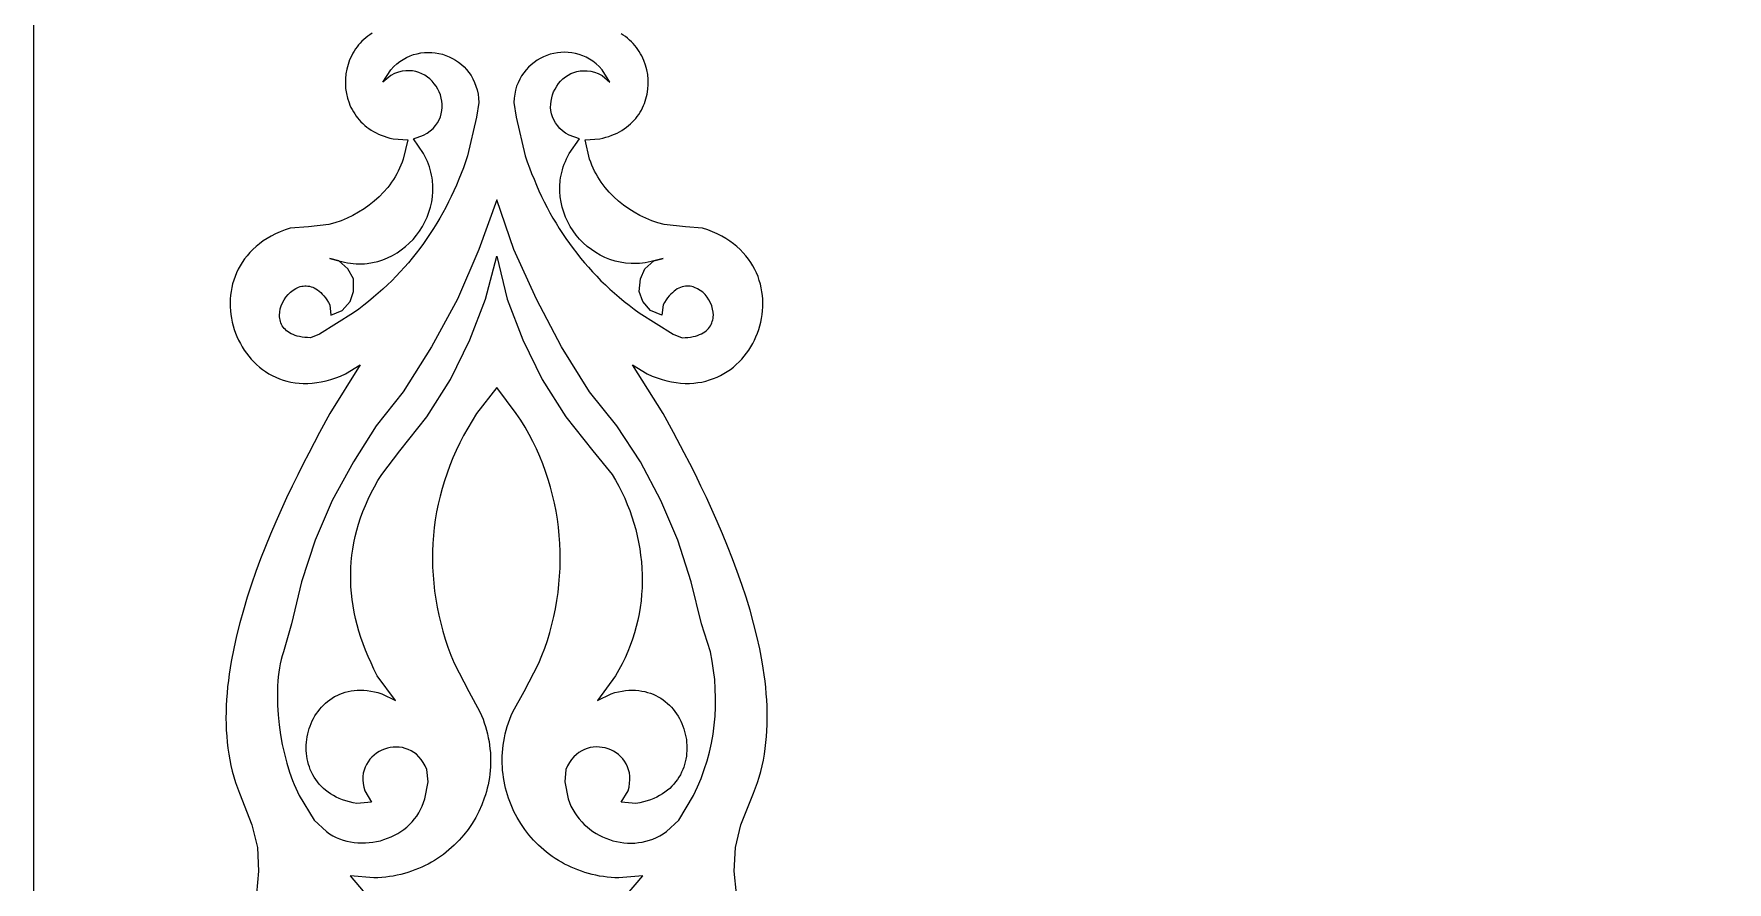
# Model space of a CAD drawing. Extents: x 1253 to 3196, y -152 to 898.
# Drawn here: x 2746.1 to 2910.9, y 411 to 493.5 of the extents above; entities that cross this region are included whole.
import ezdxf

# ---------------------------------------------------------------- set-up
doc = ezdxf.new("R2010")
doc.units = 0
doc.layers.add('LAYER_1', color=18, linetype='CONTINUOUS')

msp = doc.modelspace()

# ---------------------------------------------------------------- linework, layer by layer
at = {"layer": 'LAYER_1'}
for points in [[(2746.07, 678.37), (3196.07, 678.37), (3196.07, 328.44), (2746.07, 328.44)], [(2773.89, 464.25), (2773.01, 463.92), (2772.72, 463.93), (2772.44, 463.95), (2772.18, 463.98), (2771.94, 464.03), (2771.71, 464.08), (2771.5, 464.14), (2771.31, 464.22), (2771.13, 464.3), (2770.96, 464.39), (2770.81, 464.49), (2770.67, 464.59), (2770.55, 464.71), (2770.44, 464.83), (2770.34, 464.95), (2770.25, 465.08), (2770.18, 465.22), (2770.12, 465.36), (2770.07, 465.5), (2770.03, 465.65), (2770.01, 465.8), (2769.99, 465.95), (2769.98, 466.1), (2770, 466.41), (2770.06, 466.72), (2770.15, 467.03), (2770.28, 467.33), (2770.43, 467.61), (2770.61, 467.88), (2770.82, 468.13), (2771.05, 468.36), (2771.3, 468.55), (2771.56, 468.71), (2771.84, 468.84), (2771.99, 468.89), (2772.14, 468.92), (2772.28, 468.95), (2772.44, 468.96), (2772.59, 468.96), (2772.75, 468.95), (2772.9, 468.92), (2773.06, 468.88), (2773.22, 468.83), (2773.37, 468.76), (2773.53, 468.67), (2773.69, 468.57), (2773.84, 468.45), (2774, 468.32), (2774.15, 468.16), (2774.3, 467.99), (2774.45, 467.8), (2774.59, 467.59), (2774.74, 467.36), (2774.88, 467.11), (2774.99, 466.12), (2776.09, 466.56), (2776.86, 467.44), (2777.19, 468.43), (2777.19, 469.64), (2776.64, 470.63), (2775.76, 471.4), (2774.88, 471.62), (2775.76, 471.4), (2776.04, 471.32), (2776.32, 471.26), (2776.6, 471.2), (2776.88, 471.16), (2777.16, 471.13), (2777.43, 471.11), (2777.7, 471.11), (2777.97, 471.11), (2778.24, 471.12), (2778.51, 471.15), (2779.03, 471.23), (2779.54, 471.35), (2780.03, 471.5), (2780.51, 471.69), (2780.97, 471.92), (2781.42, 472.18), (2781.84, 472.47), (2782.24, 472.78), (2782.62, 473.13), (2782.98, 473.49), (2783.31, 473.89), (2783.62, 474.3), (2783.89, 474.73), (2784.14, 475.18), (2784.35, 475.65), (2784.53, 476.13), (2784.68, 476.62), (2784.8, 477.13), (2784.87, 477.64), (2784.91, 478.16), (2784.91, 478.69), (2784.87, 479.21), (2784.84, 479.48), (2784.79, 479.74), (2784.73, 480.01), (2784.66, 480.28), (2784.58, 480.54), (2784.49, 480.8), (2784.39, 481.07), (2784.27, 481.33), (2784.14, 481.59), (2784.01, 481.85), (2783.02, 483.28), (2784.01, 483.61), (2784.35, 483.82), (2784.66, 484.04), (2784.93, 484.29), (2785.16, 484.55), (2785.36, 484.82), (2785.51, 485.11), (2785.64, 485.4), (2785.73, 485.7), (2785.79, 486.01), (2785.82, 486.32), (2785.81, 486.63), (2785.78, 486.94), (2785.72, 487.24), (2785.64, 487.54), (2785.53, 487.83), (2785.39, 488.11), (2785.23, 488.38), (2785.05, 488.63), (2784.85, 488.87), (2784.63, 489.09), (2784.39, 489.28), (2784.13, 489.46), (2783.85, 489.6), (2783.56, 489.72), (2783.26, 489.82), (2782.94, 489.87), (2782.61, 489.9), (2782.27, 489.89), (2781.92, 489.84), (2781.56, 489.75), (2781.19, 489.61), (2780.82, 489.44), (2780.05, 488.78), (2780.82, 489.99), (2781.1, 490.29), (2781.4, 490.55), (2781.71, 490.79), (2782.03, 491), (2782.36, 491.18), (2782.7, 491.33), (2783.04, 491.46), (2783.39, 491.55), (2783.74, 491.62), (2784.09, 491.67), (2784.45, 491.68), (2784.8, 491.67), (2785.15, 491.64), (2785.5, 491.58), (2785.84, 491.49), (2786.17, 491.39), (2786.5, 491.26), (2786.81, 491.1), (2787.12, 490.92), (2787.41, 490.73), (2787.69, 490.51), (2787.95, 490.27), (2788.19, 490), (2788.42, 489.72), (2788.63, 489.42), (2788.81, 489.1), (2788.97, 488.76), (2789.11, 488.4), (2789.22, 488.03), (2789.31, 487.63), (2789.37, 487.22), (2789.39, 486.8), (2789.17, 485.37), (2788.29, 481.63), (2788.09, 481.04), (2787.89, 480.46), (2787.67, 479.89), (2787.44, 479.33), (2787.2, 478.77), (2786.96, 478.22), (2786.7, 477.67), (2786.44, 477.13), (2786.17, 476.6), (2785.88, 476.08), (2785.59, 475.56), (2785.29, 475.05), (2784.98, 474.54), (2784.66, 474.05), (2784.33, 473.56), (2783.99, 473.08), (2783.64, 472.6), (2783.28, 472.13), (2782.91, 471.67), (2782.53, 471.22), (2782.14, 470.77), (2781.74, 470.33), (2781.33, 469.9), (2780.91, 469.47), (2780.48, 469.06), (2780.04, 468.65), (2779.59, 468.24), (2779.13, 467.85), (2778.66, 467.46), (2778.18, 467.08), (2777.69, 466.71), (2777.19, 466.34)], [(2808.31, 464.25), (2809.19, 463.92), (2809.48, 463.93), (2809.75, 463.95), (2810.01, 463.99), (2810.25, 464.03), (2810.47, 464.08), (2810.68, 464.15), (2810.88, 464.22), (2811.06, 464.3), (2811.22, 464.39), (2811.38, 464.49), (2811.51, 464.6), (2811.64, 464.71), (2811.75, 464.83), (2811.85, 464.95), (2811.94, 465.08), (2812.01, 465.22), (2812.07, 465.36), (2812.12, 465.5), (2812.16, 465.65), (2812.19, 465.79), (2812.21, 465.95), (2812.22, 466.1), (2812.2, 466.41), (2812.15, 466.71), (2812.06, 467.02), (2811.94, 467.32), (2811.79, 467.6), (2811.62, 467.87), (2811.41, 468.12), (2811.19, 468.34), (2810.94, 468.53), (2810.68, 468.69), (2810.4, 468.82), (2810.26, 468.87), (2810.11, 468.9), (2809.96, 468.93), (2809.81, 468.94), (2809.66, 468.94), (2809.5, 468.93), (2809.34, 468.9), (2809.18, 468.86), (2809.03, 468.81), (2808.87, 468.74), (2808.71, 468.66), (2808.55, 468.56), (2808.39, 468.44), (2808.23, 468.3), (2808.08, 468.15), (2807.92, 467.98), (2807.77, 467.79), (2807.61, 467.59), (2807.47, 467.36), (2807.32, 467.11), (2807.21, 466.12), (2806.11, 466.56), (2805.34, 467.44), (2805.01, 468.43), (2805.12, 469.64), (2805.56, 470.63), (2806.44, 471.4), (2807.32, 471.62), (2806.44, 471.4), (2806.16, 471.33), (2805.87, 471.27), (2805.59, 471.22), (2805.31, 471.18), (2805.04, 471.15), (2804.76, 471.14), (2804.49, 471.13), (2804.22, 471.14), (2803.68, 471.18), (2803.16, 471.26), (2802.65, 471.38), (2802.15, 471.53), (2801.67, 471.73), (2801.21, 471.95), (2800.77, 472.2), (2800.34, 472.49), (2799.94, 472.8), (2799.56, 473.14), (2799.2, 473.51), (2798.87, 473.9), (2798.57, 474.31), (2798.29, 474.73), (2798.05, 475.18), (2797.83, 475.64), (2797.65, 476.12), (2797.5, 476.61), (2797.39, 477.11), (2797.31, 477.62), (2797.27, 478.14), (2797.27, 478.67), (2797.32, 479.2), (2797.35, 479.46), (2797.4, 479.73), (2797.46, 479.99), (2797.53, 480.26), (2797.61, 480.53), (2797.7, 480.79), (2797.81, 481.06), (2797.92, 481.32), (2798.05, 481.59), (2798.19, 481.85), (2799.18, 483.28), (2798.19, 483.61), (2797.84, 483.82), (2797.54, 484.04), (2797.27, 484.29), (2797.04, 484.55), (2796.84, 484.82), (2796.69, 485.11), (2796.56, 485.4), (2796.47, 485.71), (2796.41, 486.01), (2796.38, 486.32), (2796.39, 486.63), (2796.42, 486.94), (2796.48, 487.25), (2796.56, 487.54), (2796.67, 487.83), (2796.81, 488.11), (2796.97, 488.38), (2797.15, 488.64), (2797.35, 488.87), (2797.57, 489.09), (2797.81, 489.29), (2798.07, 489.46), (2798.34, 489.61), (2798.64, 489.73), (2798.94, 489.82), (2799.26, 489.88), (2799.59, 489.9), (2799.93, 489.89), (2800.28, 489.84), (2800.64, 489.75), (2801.01, 489.62), (2801.38, 489.44), (2802.15, 488.78), (2801.38, 489.99), (2801.1, 490.29), (2800.8, 490.56), (2800.49, 490.81), (2800.17, 491.02), (2799.83, 491.2), (2799.5, 491.35), (2799.15, 491.47), (2798.8, 491.57), (2798.45, 491.64), (2798.09, 491.68), (2797.74, 491.69), (2797.38, 491.68), (2797.03, 491.64), (2796.69, 491.58), (2796.34, 491.49), (2796.01, 491.38), (2795.68, 491.24), (2795.37, 491.09), (2795.06, 490.91), (2794.77, 490.71), (2794.49, 490.48), (2794.23, 490.24), (2793.98, 489.98), (2793.76, 489.69), (2793.55, 489.39), (2793.37, 489.07), (2793.21, 488.73), (2793.07, 488.38), (2792.96, 488.01), (2792.88, 487.62), (2792.83, 487.22), (2792.8, 486.8), (2793.02, 485.37), (2793.9, 481.63), (2794.1, 481.04), (2794.31, 480.46), (2794.53, 479.89), (2794.76, 479.33), (2794.99, 478.77), (2795.24, 478.22), (2795.49, 477.67), (2795.76, 477.13), (2796.03, 476.6), (2796.31, 476.08), (2796.6, 475.56), (2796.91, 475.05), (2797.22, 474.54), (2797.54, 474.05), (2797.87, 473.56), (2798.21, 473.08), (2798.56, 472.6), (2798.92, 472.13), (2799.29, 471.67), (2799.67, 471.22), (2800.06, 470.77), (2800.46, 470.33), (2800.87, 469.9), (2801.28, 469.47), (2801.71, 469.06), (2802.15, 468.65), (2802.6, 468.24), (2803.06, 467.85), (2803.54, 467.46), (2804.02, 467.08), (2804.51, 466.71), (2805.01, 466.34)], [(2773.34, 416.97), (2774.55, 415.87), (2774.85, 415.66), (2775.17, 415.47), (2775.5, 415.31), (2775.83, 415.16), (2776.18, 415.04), (2776.53, 414.95), (2776.89, 414.87), (2777.25, 414.81), (2777.61, 414.78), (2777.98, 414.77), (2778.35, 414.77), (2778.71, 414.8), (2779.08, 414.84), (2779.44, 414.91), (2779.8, 414.99), (2780.15, 415.1), (2780.5, 415.22), (2780.84, 415.36), (2781.17, 415.52), (2781.49, 415.69), (2781.8, 415.88), (2782.09, 416.09), (2782.38, 416.32), (2782.65, 416.56), (2782.9, 416.82), (2783.13, 417.1), (2783.35, 417.39), (2783.55, 417.69), (2783.72, 418.01), (2783.88, 418.35), (2784.01, 418.69), (2784.12, 419.06), (2784.45, 420.71), (2784.34, 421.91), (2784.17, 422.28), (2783.98, 422.61), (2783.77, 422.9), (2783.55, 423.16), (2783.31, 423.39), (2783.05, 423.58), (2782.79, 423.74), (2782.51, 423.87), (2782.23, 423.97), (2781.94, 424.04), (2781.64, 424.09), (2781.35, 424.1), (2781.06, 424.09), (2780.77, 424.05), (2780.48, 423.99), (2780.2, 423.9), (2779.93, 423.79), (2779.67, 423.65), (2779.42, 423.5), (2779.19, 423.32), (2778.97, 423.12), (2778.77, 422.91), (2778.6, 422.67), (2778.44, 422.41), (2778.32, 422.14), (2778.21, 421.85), (2778.14, 421.55), (2778.1, 421.23), (2778.09, 420.9), (2778.12, 420.55), (2778.18, 420.2), (2778.29, 419.83), (2778.95, 418.73), (2777.52, 418.62), (2777.14, 418.68), (2776.78, 418.76), (2776.44, 418.86), (2776.12, 418.97), (2775.8, 419.1), (2775.51, 419.23), (2775.23, 419.38), (2774.96, 419.54), (2774.71, 419.71), (2774.47, 419.89), (2774.25, 420.08), (2774.04, 420.28), (2773.85, 420.49), (2773.67, 420.71), (2773.51, 420.94), (2773.35, 421.17), (2773.22, 421.41), (2773.09, 421.65), (2772.98, 421.9), (2772.89, 422.16), (2772.8, 422.41), (2772.73, 422.68), (2772.68, 422.94), (2772.63, 423.21), (2772.6, 423.48), (2772.58, 423.75), (2772.58, 424.02), (2772.58, 424.29), (2772.6, 424.56), (2772.63, 424.83), (2772.68, 425.1), (2772.73, 425.37), (2772.8, 425.63), (2772.87, 425.89), (2772.96, 426.14), (2773.06, 426.4), (2773.17, 426.64), (2773.3, 426.88), (2773.43, 427.12), (2773.58, 427.35), (2773.73, 427.57), (2773.9, 427.78), (2774.07, 427.98), (2774.26, 428.18), (2774.45, 428.36), (2774.66, 428.54), (2774.88, 428.7), (2775.1, 428.85), (2775.34, 429), (2775.58, 429.12), (2775.84, 429.24), (2776.1, 429.34), (2776.37, 429.43), (2776.66, 429.5), (2776.95, 429.56), (2777.25, 429.6), (2777.55, 429.62), (2777.87, 429.63), (2778.19, 429.62), (2778.53, 429.59), (2778.87, 429.54), (2779.22, 429.48), (2779.57, 429.39), (2779.94, 429.28), (2781.26, 428.62), (2779.5, 431.04), (2779.18, 431.66), (2778.89, 432.28), (2778.61, 432.9), (2778.36, 433.52), (2778.13, 434.13), (2777.91, 434.75), (2777.72, 435.37), (2777.54, 435.99), (2777.39, 436.6), (2777.26, 437.22), (2777.14, 437.84), (2777.05, 438.45), (2776.98, 439.07), (2776.94, 439.68), (2776.91, 440.3), (2776.91, 440.91), (2776.92, 441.52), (2776.96, 442.13), (2777.03, 442.75), (2777.11, 443.36), (2777.22, 443.97), (2777.35, 444.58), (2777.5, 445.19), (2777.67, 445.79), (2777.87, 446.4), (2778.1, 447.01), (2778.34, 447.61), (2778.61, 448.21), (2778.91, 448.82), (2779.23, 449.42), (2779.57, 450.02), (2779.94, 450.62), (2781.7, 452.93), (2784.34, 456.23), (2786.64, 459.85), (2788.51, 463.7), (2790.05, 467.66), (2791.15, 471.84), (2792.14, 467.66), (2793.68, 463.7), (2795.55, 459.85), (2797.86, 456.23), (2800.5, 452.93), (2802.37, 450.62), (2802.7, 450.05), (2803.02, 449.48), (2803.31, 448.89), (2803.59, 448.3), (2803.84, 447.71), (2804.08, 447.11), (2804.29, 446.5), (2804.48, 445.88), (2804.66, 445.27), (2804.81, 444.64), (2804.94, 444.02), (2805.05, 443.39), (2805.14, 442.76), (2805.21, 442.13), (2805.26, 441.49), (2805.29, 440.86), (2805.29, 440.22), (2805.28, 439.59), (2805.24, 438.95), (2805.18, 438.32), (2805.1, 437.69), (2804.99, 437.06), (2804.87, 436.44), (2804.72, 435.82), (2804.55, 435.2), (2804.35, 434.59), (2804.13, 433.98), (2803.89, 433.38), (2803.63, 432.78), (2803.34, 432.2), (2803.03, 431.62), (2802.7, 431.04), (2800.94, 428.62), (2802.26, 429.28), (2802.62, 429.39), (2802.98, 429.48), (2803.33, 429.54), (2803.67, 429.59), (2804, 429.62), (2804.33, 429.63), (2804.64, 429.62), (2804.95, 429.59), (2805.25, 429.55), (2805.54, 429.49), (2805.82, 429.42), (2806.1, 429.33), (2806.36, 429.23), (2806.62, 429.11), (2806.86, 428.99), (2807.1, 428.85), (2807.33, 428.69), (2807.54, 428.53), (2807.75, 428.35), (2807.95, 428.17), (2808.14, 427.97), (2808.31, 427.77), (2808.48, 427.56), (2808.64, 427.34), (2808.78, 427.11), (2808.92, 426.87), (2809.04, 426.63), (2809.15, 426.39), (2809.25, 426.14), (2809.34, 425.88), (2809.42, 425.62), (2809.49, 425.36), (2809.54, 425.09), (2809.59, 424.82), (2809.62, 424.55), (2809.64, 424.28), (2809.65, 424.01), (2809.64, 423.74), (2809.62, 423.47), (2809.59, 423.2), (2809.55, 422.93), (2809.49, 422.67), (2809.42, 422.41), (2809.34, 422.15), (2809.24, 421.9), (2809.13, 421.65), (2809.01, 421.4), (2808.87, 421.16), (2808.72, 420.93), (2808.55, 420.71), (2808.37, 420.49), (2808.18, 420.28), (2807.97, 420.08), (2807.75, 419.89), (2807.51, 419.71), (2807.26, 419.54), (2806.99, 419.38), (2806.71, 419.23), (2806.41, 419.09), (2806.09, 418.97), (2805.76, 418.86), (2805.42, 418.76), (2805.06, 418.68), (2804.68, 418.62), (2803.25, 418.73), (2803.91, 419.83), (2804.01, 420.21), (2804.07, 420.57), (2804.1, 420.92), (2804.09, 421.26), (2804.04, 421.59), (2803.97, 421.89), (2803.86, 422.18), (2803.73, 422.45), (2803.58, 422.71), (2803.4, 422.95), (2803.2, 423.16), (2802.99, 423.36), (2802.75, 423.53), (2802.51, 423.69), (2802.25, 423.82), (2801.98, 423.92), (2801.7, 424.01), (2801.41, 424.07), (2801.12, 424.1), (2800.83, 424.11), (2800.53, 424.09), (2800.24, 424.04), (2799.95, 423.97), (2799.67, 423.87), (2799.4, 423.73), (2799.13, 423.57), (2798.88, 423.38), (2798.64, 423.15), (2798.42, 422.89), (2798.21, 422.6), (2798.03, 422.27), (2797.86, 421.91), (2797.75, 420.7), (2798.08, 419.06), (2798.21, 418.7), (2798.36, 418.35), (2798.54, 418.02), (2798.73, 417.7), (2798.93, 417.4), (2799.16, 417.11), (2799.4, 416.83), (2799.65, 416.57), (2799.92, 416.33), (2800.2, 416.1), (2800.49, 415.89), (2800.8, 415.7), (2801.11, 415.52), (2801.43, 415.36), (2801.76, 415.22), (2802.1, 415.09), (2802.44, 414.99), (2802.79, 414.9), (2803.15, 414.83), (2803.5, 414.78), (2803.86, 414.76), (2804.22, 414.75), (2804.58, 414.76), (2804.93, 414.8), (2805.29, 414.85), (2805.64, 414.93), (2805.99, 415.03), (2806.34, 415.15), (2806.68, 415.29), (2807.01, 415.46), (2807.33, 415.65), (2807.65, 415.87), (2808.86, 416.97), (2810.29, 419.39), (2810.68, 420.22), (2811.03, 421.05), (2811.34, 421.9), (2811.61, 422.75), (2811.84, 423.61), (2812.03, 424.48), (2812.19, 425.35), (2812.31, 426.23), (2812.39, 427.11), (2812.43, 427.99), (2812.44, 428.88), (2812.41, 429.77), (2812.35, 430.67), (2812.25, 431.56), (2812.11, 432.46), (2811.94, 433.35), (2811.06, 436.1), (2810.07, 440.17), (2808.75, 444.24), (2807.1, 448.09), (2805.12, 451.83), (2802.81, 455.35), (2800.17, 458.64), (2797.42, 463.04), (2795, 467.66), (2792.8, 472.5), (2791.15, 477.34), (2789.39, 472.5), (2787.3, 467.66), (2784.77, 463.04), (2782.03, 458.64), (2779.39, 455.35), (2777.19, 451.83), (2775.1, 448.09), (2773.45, 444.24), (2772.13, 440.17), (2771.14, 436.1), (2770.37, 433.35), (2770.25, 432.98), (2770.15, 432.6), (2770.06, 432.21), (2769.98, 431.8), (2769.91, 431.38), (2769.86, 430.94), (2769.82, 430.5), (2769.79, 430.05), (2769.77, 429.59), (2769.77, 429.13), (2769.77, 428.66), (2769.79, 428.18), (2769.85, 427.23), (2769.95, 426.26), (2770.08, 425.3), (2770.25, 424.35), (2770.46, 423.43), (2770.7, 422.53), (2770.96, 421.67), (2771.25, 420.85), (2771.41, 420.46), (2771.57, 420.09), (2771.74, 419.73), (2771.91, 419.39)]]:
    msp.add_lwpolyline(points, close=True, dxfattribs=at)
for points in [[(2779.01, 493.54), (2778.79, 493.4), (2778.58, 493.25), (2778.38, 493.09), (2778.19, 492.93), (2778.01, 492.76), (2777.84, 492.58), (2777.68, 492.4), (2777.53, 492.21), (2777.38, 492.01), (2777.25, 491.81), (2777.13, 491.6), (2777.01, 491.39), (2776.81, 490.96), (2776.65, 490.51), (2776.53, 490.05), (2776.44, 489.58), (2776.4, 489.11), (2776.39, 488.63), (2776.42, 488.16), (2776.49, 487.68), (2776.6, 487.22), (2776.75, 486.77), (2776.84, 486.54), (2776.94, 486.32), (2777.05, 486.11), (2777.17, 485.9), (2777.3, 485.69), (2777.43, 485.49), (2777.58, 485.3), (2777.74, 485.11), (2777.91, 484.92), (2778.09, 484.75), (2778.28, 484.58), (2778.48, 484.42), (2778.69, 484.26), (2778.91, 484.12), (2779.14, 483.98), (2779.38, 483.85), (2779.63, 483.73), (2779.89, 483.62), (2780.16, 483.52), (2780.44, 483.43), (2780.73, 483.35), (2781.04, 483.28), (2782.47, 483.17), (2782.03, 481.3), (2781.92, 481), (2781.8, 480.7), (2781.67, 480.41), (2781.53, 480.12), (2781.39, 479.85), (2781.23, 479.57), (2781.07, 479.31), (2780.89, 479.05), (2780.71, 478.79), (2780.52, 478.55), (2780.11, 478.07), (2779.67, 477.62), (2779.21, 477.2), (2778.72, 476.81), (2778.21, 476.45), (2777.68, 476.12), (2777.12, 475.81), (2776.56, 475.54), (2775.97, 475.3), (2775.37, 475.1), (2774.77, 474.92), (2772.79, 474.7), (2771.03, 474.59), (2770.53, 474.42), (2770.06, 474.23), (2769.6, 474.03), (2769.18, 473.81), (2768.77, 473.57), (2768.39, 473.33), (2768.04, 473.06), (2767.7, 472.79), (2767.39, 472.5), (2767.1, 472.21), (2766.83, 471.9), (2766.58, 471.58), (2766.35, 471.25), (2766.15, 470.92), (2765.96, 470.58), (2765.8, 470.23), (2765.65, 469.88), (2765.53, 469.52), (2765.42, 469.15), (2765.34, 468.79), (2765.27, 468.42), (2765.22, 468.05), (2765.19, 467.67), (2765.18, 467.3), (2765.19, 466.92), (2765.21, 466.55), (2765.25, 466.18), (2765.31, 465.81), (2765.38, 465.44), (2765.47, 465.08), (2765.58, 464.73), (2765.7, 464.37), (2765.84, 464.03), (2766, 463.69), (2766.17, 463.36), (2766.35, 463.03), (2766.55, 462.72), (2766.76, 462.41), (2766.99, 462.12), (2767.23, 461.84), (2767.48, 461.57), (2767.75, 461.31), (2768.03, 461.07), (2768.33, 460.84), (2768.63, 460.62), (2768.95, 460.42), (2769.28, 460.24), (2769.62, 460.08), (2769.97, 459.93), (2770.33, 459.8), (2770.71, 459.69), (2771.09, 459.61), (2771.49, 459.54), (2771.89, 459.49), (2772.3, 459.47), (2772.73, 459.47), (2773.16, 459.5), (2773.6, 459.55), (2774.05, 459.62), (2774.51, 459.72), (2774.97, 459.85), (2775.45, 460.01), (2775.93, 460.19), (2776.42, 460.4), (2777.85, 461.28), (2774.88, 456.56), (2773.87, 454.7), (2772.82, 452.7), (2772.28, 451.65), (2771.75, 450.57), (2771.21, 449.47), (2770.67, 448.34), (2770.14, 447.19), (2769.62, 446.01), (2769.11, 444.82), (2768.62, 443.62), (2768.14, 442.4), (2767.68, 441.17), (2767.25, 439.93), (2766.84, 438.68), (2766.46, 437.43), (2766.11, 436.17), (2765.8, 434.92), (2765.52, 433.67), (2765.28, 432.42), (2765.17, 431.8), (2765.08, 431.18), (2765, 430.56), (2764.93, 429.95), (2764.87, 429.33), (2764.83, 428.72), (2764.8, 428.12), (2764.78, 427.52), (2764.77, 426.92), (2764.78, 426.32), (2764.8, 425.73), (2764.84, 425.15), (2764.89, 424.56), (2764.96, 423.99), (2765.04, 423.42), (2765.14, 422.85), (2765.25, 422.3), (2765.38, 421.74), (2765.53, 421.2), (2765.7, 420.66), (2765.88, 420.13), (2766.08, 419.61), (2767.29, 416.53), (2767.84, 414.33), (2767.95, 412.02), (2767.73, 409.82)], [(2814.47, 409.82), (2814.25, 412.02), (2814.36, 414.33), (2814.91, 416.53), (2816.12, 419.61), (2816.32, 420.12), (2816.51, 420.65), (2816.68, 421.18), (2816.83, 421.72), (2816.97, 422.27), (2817.09, 422.83), (2817.19, 423.39), (2817.27, 423.96), (2817.34, 424.53), (2817.4, 425.11), (2817.44, 425.69), (2817.46, 426.28), (2817.47, 426.88), (2817.47, 427.47), (2817.45, 428.08), (2817.42, 428.68), (2817.37, 429.29), (2817.32, 429.91), (2817.25, 430.52), (2817.17, 431.14), (2817.08, 431.76), (2816.97, 432.39), (2816.73, 433.64), (2816.45, 434.89), (2816.14, 436.15), (2815.79, 437.41), (2815.4, 438.67), (2814.99, 439.92), (2814.55, 441.17), (2814.09, 442.4), (2813.61, 443.63), (2813.12, 444.84), (2812.6, 446.03), (2812.08, 447.21), (2811.55, 448.36), (2811.01, 449.49), (2810.47, 450.6), (2809.93, 451.68), (2809.39, 452.72), (2808.33, 454.71), (2807.32, 456.56), (2804.35, 461.28), (2805.78, 460.4), (2806.27, 460.19), (2806.75, 460.01), (2807.22, 459.85), (2807.69, 459.73), (2808.14, 459.63), (2808.59, 459.55), (2809.03, 459.5), (2809.47, 459.48), (2809.89, 459.48), (2810.31, 459.5), (2810.71, 459.55), (2811.11, 459.61), (2811.49, 459.7), (2811.86, 459.81), (2812.23, 459.94), (2812.58, 460.08), (2812.92, 460.25), (2813.25, 460.43), (2813.57, 460.63), (2813.88, 460.84), (2814.17, 461.07), (2814.45, 461.31), (2814.72, 461.57), (2814.98, 461.84), (2815.22, 462.12), (2815.45, 462.41), (2815.66, 462.72), (2815.86, 463.03), (2816.05, 463.35), (2816.22, 463.68), (2816.37, 464.02), (2816.51, 464.37), (2816.64, 464.72), (2816.74, 465.08), (2816.84, 465.44), (2816.91, 465.8), (2816.97, 466.17), (2817.01, 466.54), (2817.04, 466.91), (2817.04, 467.29), (2817.03, 467.66), (2817, 468.03), (2816.95, 468.4), (2816.89, 468.77), (2816.8, 469.14), (2816.69, 469.5), (2816.57, 469.86), (2816.42, 470.22), (2816.26, 470.56), (2816.07, 470.91), (2815.87, 471.24), (2815.64, 471.57), (2815.39, 471.88), (2815.12, 472.19), (2814.83, 472.49), (2814.51, 472.78), (2814.18, 473.05), (2813.82, 473.32), (2813.44, 473.57), (2813.03, 473.8), (2812.6, 474.02), (2812.15, 474.23), (2811.67, 474.42), (2811.17, 474.59), (2809.52, 474.7), (2807.43, 474.92), (2806.82, 475.09), (2806.23, 475.3), (2805.64, 475.54), (2805.07, 475.81), (2804.52, 476.12), (2803.99, 476.45), (2803.47, 476.81), (2802.99, 477.2), (2802.52, 477.62), (2802.09, 478.07), (2801.68, 478.55), (2801.49, 478.79), (2801.31, 479.05), (2801.13, 479.31), (2800.97, 479.57), (2800.81, 479.85), (2800.66, 480.12), (2800.52, 480.41), (2800.4, 480.7), (2800.28, 481), (2800.17, 481.3), (2799.73, 483.17), (2801.16, 483.28), (2801.47, 483.34), (2801.76, 483.42), (2802.05, 483.51), (2802.32, 483.61), (2802.58, 483.71), (2802.84, 483.83), (2803.08, 483.96), (2803.32, 484.09), (2803.54, 484.24), (2803.75, 484.39), (2803.95, 484.55), (2804.15, 484.72), (2804.33, 484.89), (2804.5, 485.07), (2804.66, 485.26), (2804.81, 485.45), (2804.95, 485.65), (2805.09, 485.86), (2805.21, 486.07), (2805.32, 486.28), (2805.42, 486.5), (2805.51, 486.72), (2805.59, 486.94), (2805.66, 487.17), (2805.78, 487.63), (2805.85, 488.1), (2805.88, 488.57), (2805.87, 489.05), (2805.83, 489.52), (2805.74, 489.99), (2805.62, 490.45), (2805.46, 490.9), (2805.25, 491.33), (2805.14, 491.55), (2805.01, 491.75), (2804.88, 491.96), (2804.73, 492.15), (2804.58, 492.35), (2804.41, 492.53), (2804.24, 492.71), (2804.06, 492.88), (2803.86, 493.05), (2803.66, 493.21), (2803.45, 493.36), (2803.23, 493.5)], [(2798.41, 403.44), (2805.34, 411.58), (2803.03, 411.36), (2802.64, 411.37), (2802.26, 411.4), (2801.88, 411.44), (2801.51, 411.49), (2801.14, 411.55), (2800.77, 411.62), (2800.41, 411.7), (2800.06, 411.8), (2799.71, 411.9), (2799.37, 412.01), (2799.03, 412.14), (2798.7, 412.27), (2798.37, 412.41), (2798.05, 412.56), (2797.74, 412.72), (2797.43, 412.89), (2797.13, 413.07), (2796.83, 413.26), (2796.54, 413.45), (2796.26, 413.66), (2795.99, 413.87), (2795.72, 414.09), (2795.21, 414.55), (2794.72, 415.04), (2794.27, 415.55), (2793.85, 416.09), (2793.47, 416.65), (2793.12, 417.24), (2792.8, 417.84), (2792.52, 418.47), (2792.28, 419.11), (2792.17, 419.44), (2792.07, 419.76), (2791.99, 420.1), (2791.91, 420.43), (2791.84, 420.77), (2791.79, 421.12), (2791.74, 421.46), (2791.7, 421.81), (2791.68, 422.16), (2791.67, 422.51), (2791.66, 422.86), (2791.67, 423.22), (2791.69, 423.57), (2791.72, 423.93), (2791.77, 424.29), (2791.82, 424.65), (2791.89, 425.01), (2791.96, 425.37), (2792.05, 425.73), (2792.16, 426.09), (2792.27, 426.45), (2792.4, 426.81), (2792.54, 427.17), (2792.69, 427.52), (2793.79, 429.5), (2795.22, 432.25), (2795.53, 432.99), (2795.81, 433.73), (2796.06, 434.48), (2796.3, 435.24), (2796.51, 436.01), (2796.69, 436.79), (2796.85, 437.56), (2796.99, 438.35), (2797.1, 439.14), (2797.19, 439.93), (2797.25, 440.72), (2797.29, 441.51), (2797.31, 442.31), (2797.3, 443.11), (2797.27, 443.9), (2797.21, 444.69), (2797.13, 445.48), (2797.03, 446.27), (2796.9, 447.06), (2796.75, 447.84), (2796.57, 448.61), (2796.37, 449.38), (2796.14, 450.14), (2795.89, 450.89), (2795.62, 451.64), (2795.32, 452.38), (2795, 453.1), (2794.65, 453.82), (2794.28, 454.52), (2793.89, 455.21), (2793.47, 455.89), (2793.02, 456.56), (2791.15, 459.09), (2789.17, 456.56), (2788.73, 455.85), (2788.31, 455.13), (2787.91, 454.41), (2787.54, 453.69), (2787.19, 452.96), (2786.87, 452.23), (2786.57, 451.49), (2786.3, 450.75), (2786.05, 450), (2785.82, 449.25), (2785.62, 448.49), (2785.44, 447.74), (2785.28, 446.98), (2785.15, 446.21), (2785.05, 445.45), (2784.97, 444.68), (2784.91, 443.91), (2784.88, 443.14), (2784.87, 442.36), (2784.89, 441.59), (2784.93, 440.81), (2784.99, 440.03), (2785.08, 439.26), (2785.19, 438.48), (2785.33, 437.7), (2785.49, 436.92), (2785.68, 436.14), (2785.89, 435.36), (2786.12, 434.58), (2786.38, 433.8), (2786.67, 433.03), (2786.97, 432.25), (2788.4, 429.5), (2789.5, 427.52), (2789.66, 427.17), (2789.8, 426.81), (2789.92, 426.45), (2790.04, 426.09), (2790.14, 425.73), (2790.23, 425.37), (2790.31, 425.01), (2790.38, 424.65), (2790.43, 424.29), (2790.47, 423.93), (2790.51, 423.57), (2790.53, 423.22), (2790.53, 422.86), (2790.53, 422.51), (2790.52, 422.16), (2790.49, 421.81), (2790.46, 421.46), (2790.41, 421.12), (2790.35, 420.77), (2790.29, 420.43), (2790.21, 420.1), (2790.12, 419.76), (2790.03, 419.44), (2789.92, 419.11), (2789.68, 418.47), (2789.4, 417.84), (2789.08, 417.24), (2788.73, 416.65), (2788.34, 416.09), (2787.92, 415.55), (2787.47, 415.04), (2786.99, 414.55), (2786.48, 414.09), (2786.21, 413.87), (2785.94, 413.66), (2785.65, 413.45), (2785.37, 413.26), (2785.07, 413.07), (2784.77, 412.89), (2784.46, 412.72), (2784.15, 412.56), (2783.83, 412.41), (2783.5, 412.27), (2783.17, 412.14), (2782.83, 412.01), (2782.49, 411.9), (2782.14, 411.8), (2781.78, 411.7), (2781.43, 411.62), (2781.06, 411.55), (2780.69, 411.49), (2780.32, 411.44), (2779.94, 411.4), (2779.55, 411.37), (2779.17, 411.36), (2776.86, 411.58), (2783.78, 403.44)]]:
    msp.add_lwpolyline(points, dxfattribs=at)

doc.saveas('drawing.dxf')
